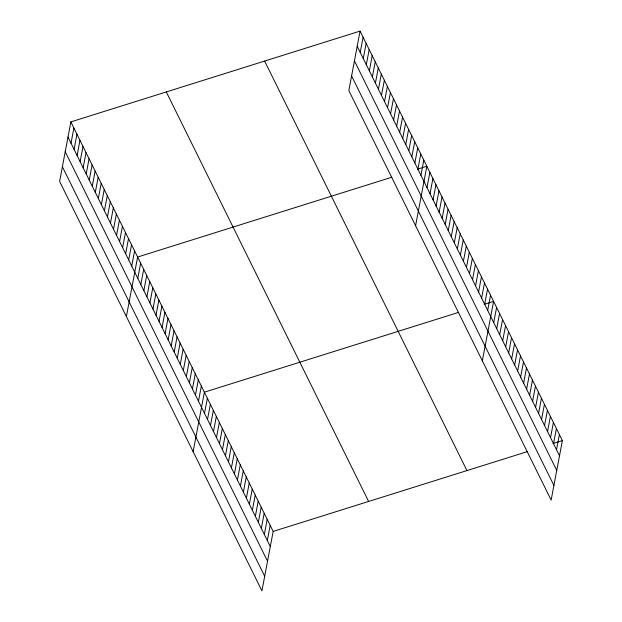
<?xml version="1.0" encoding="UTF-8"?>
<svg xmlns="http://www.w3.org/2000/svg" width="622" height="622" viewBox="0 0 622 622"><rect width="100%" height="100%" fill="white"/><g stroke="black" fill="none" stroke-linecap="round" stroke-linejoin="round"><path stroke-width="0.93" d="M70.861 121.904L59.619 181.383L261.932 590.9L273.167 531.421L70.861 121.904L360.068 31.1L562.381 440.617L551.139 500.096L348.833 90.579L360.068 31.1M71.025 143.215L73.894 128.046M74.065 149.358L76.926 134.189M77.097 155.5L79.958 140.331M80.129 161.642L82.998 146.473M83.161 167.785L86.03 152.615M86.201 173.927L89.063 158.758M89.234 180.069L92.103 164.9M92.266 186.211L95.135 171.042M95.306 192.353L98.167 177.184M98.338 198.496L101.207 183.327M101.37 204.638L104.239 189.477M104.41 210.78L107.272 195.619M107.443 216.93L110.312 201.761M110.475 223.073L113.344 207.903M113.515 229.215L116.376 214.046M116.547 235.357L119.416 220.188M119.58 241.499L122.448 226.33M122.62 247.642L125.481 232.472M125.652 253.784L128.513 238.615M128.684 259.926L131.553 244.757M131.716 266.068L134.585 250.899M126.383 316.528L137.618 257.041L391.891 177.208M137.789 278.353L140.658 263.184M140.821 284.495L143.69 269.326M143.861 290.637L146.722 275.468M146.893 296.78L149.762 281.611M149.925 302.922L152.794 287.761M152.965 309.064L155.827 293.903M155.998 315.214L158.867 300.045M159.03 321.356L161.899 306.187M162.07 327.499L164.931 312.33M165.102 333.641L167.971 318.472M168.134 339.783L171.003 324.614M171.174 345.925L174.036 330.756M174.207 352.068L177.068 336.899M177.239 358.21L180.108 343.041M180.279 364.352L183.14 349.183M183.311 370.494L186.172 355.325M186.343 376.637L189.212 361.468M189.376 382.779L192.245 367.61M192.416 388.921L195.277 373.752M195.448 395.063L198.317 379.894M198.48 401.206L201.349 386.044M193.147 451.665L204.381 392.187L458.655 312.353M204.506 413.405L207.375 398.236M207.499 419.461L210.368 404.292M210.493 425.51L213.354 410.341M213.478 431.567L216.347 416.398M216.472 437.624L219.341 422.455M219.465 443.673L222.326 428.504M222.451 449.729L225.32 434.56M225.444 455.778L228.313 440.609M228.437 461.835L231.298 446.666M231.423 467.892L234.292 452.723M234.416 473.941L237.285 458.772M237.41 479.997L240.271 464.828M240.395 486.046L243.264 470.885M243.389 492.103L246.258 476.934M246.382 498.16L249.243 482.991M249.368 504.209L252.237 489.04M252.361 510.265L255.222 495.096M255.354 516.314L258.216 501.153M258.34 522.371L261.209 507.202M261.333 528.428L264.195 513.259M264.327 534.477L267.188 519.308M267.312 540.534L270.181 525.365M360.239 52.411L363.1 37.242M363.271 58.554L366.14 43.384M366.304 64.696L369.173 49.527M369.344 70.838L372.205 55.669M372.376 76.98L375.245 61.811M375.408 83.123L378.277 67.954M378.448 89.265L381.309 74.096M381.48 95.407L384.349 80.246M384.513 101.549L387.382 86.388M387.553 107.692L390.414 92.53M390.585 113.842L393.454 98.673M393.617 119.984L396.486 104.815M396.657 126.126L399.518 110.957M399.689 132.268L402.558 117.099M402.722 138.411L405.591 123.242M405.762 144.553L408.623 129.384M408.794 150.695L411.655 135.526M411.826 156.837L414.695 141.668M414.858 162.98L417.727 147.811M417.898 169.122L420.76 153.953M420.931 175.264L423.8 160.095M415.589 225.724L426.832 166.237L417.455 169.184M427.003 187.549L429.864 172.38M430.035 193.691L432.904 178.53M433.067 199.833L435.936 184.672M436.108 205.975L438.969 190.814M439.14 212.125L442.009 196.956M442.172 218.268L445.041 203.099M445.212 224.41L448.073 209.241M448.244 230.552L451.113 215.383M451.277 236.694L454.146 221.525M454.317 242.837L457.178 227.668M457.349 248.979L460.21 233.81M460.381 255.121L463.25 239.952M463.413 261.263L466.282 246.094M466.453 267.406L469.315 252.237M469.486 273.548L472.355 258.379M472.518 279.69L475.387 264.521M475.558 285.832L478.419 270.663M478.59 291.975L481.459 276.813M481.622 298.117L484.491 282.956M484.662 304.267L487.524 289.098M487.695 310.409L490.564 295.24M482.353 360.861L493.596 301.382L484.219 304.321M493.72 322.6L496.589 307.431M496.714 328.657L499.575 313.488M499.699 334.706L502.568 319.545M502.693 340.763L505.562 325.594M505.686 346.819L508.547 331.65M508.672 352.868L511.541 337.699M511.665 358.925L514.534 343.756M514.658 364.982L517.52 349.813M517.644 371.031L520.513 355.862M520.637 377.087L523.499 361.918M523.631 383.136L526.492 367.967M526.616 389.193L529.485 374.024M529.61 395.25L532.471 380.081M532.603 401.299L535.464 386.13M535.589 407.356L538.458 392.187M538.582 413.405L541.443 398.243M541.568 419.461L544.437 404.292M544.561 425.518L547.43 410.349M547.554 431.567L550.416 416.398M550.54 437.624L553.409 422.455M553.533 443.673L556.402 428.511M556.527 449.729L559.388 434.56M273.167 531.421L527.44 451.588M553.005 443.556L562.381 440.617M357.199 46.269L559.512 455.786M354.439 60.894L556.752 470.411M351.593 75.954L553.907 485.471M264.63 61.065L466.943 470.582M166.299 91.939L368.613 501.456M67.992 137.073L270.306 546.59M65.224 151.698L267.538 561.207M62.379 166.758L264.692 576.275"/></g></svg>
